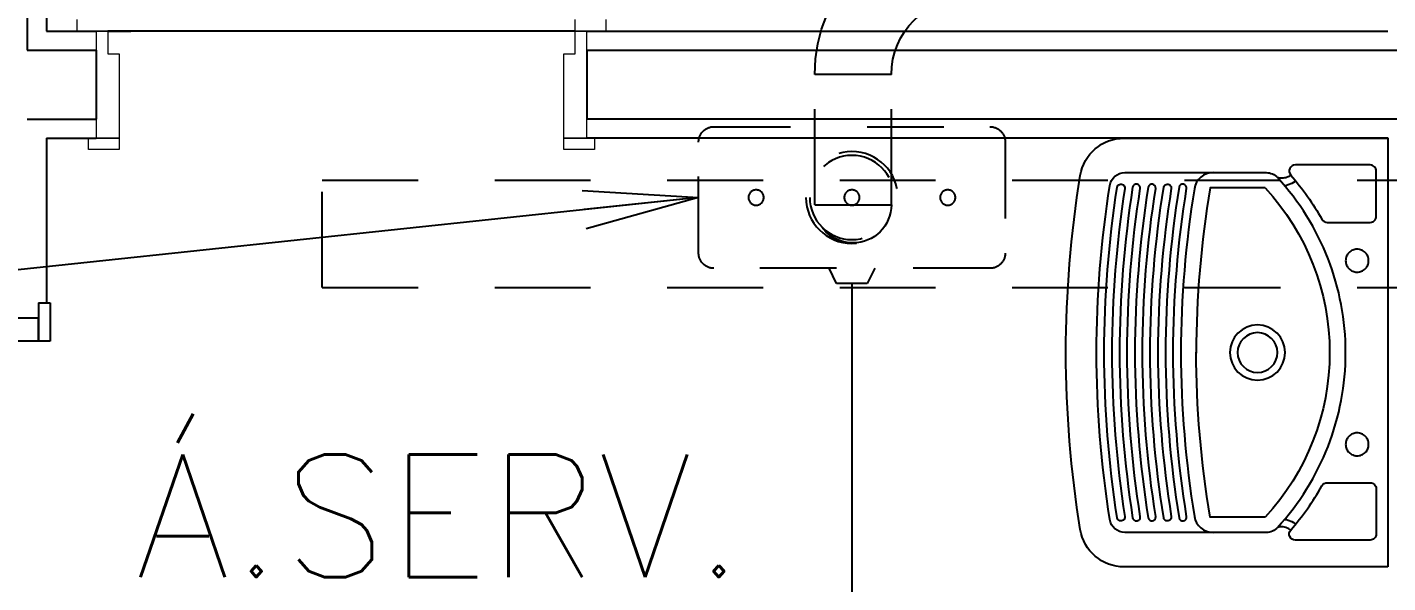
# Model space of a CAD drawing. Header units: millimetres. Extents: x 188.6 to 263.2, y 40.1 to 120.1.
# Drawn here: x 214.368 to 216.143, y 76.314 to 77.04 of the extents above; entities that cross this region are included whole.
import ezdxf

# ---------------------------------------------------------------- set-up
doc = ezdxf.new("R2010")
doc.units = ezdxf.units.MM
for name, pattern in [('CENTER2', [1.125, 0.75, -0.125, 0.125, -0.125]), ('HIDDEN2', [0.1875, 0.125, -0.0625]), ('XREF-TIPO$0$DASHED', [15, 12, -3]), ('XREF-TIPO$0$HIDDEN2', [0.1875, 0.125, -0.0625])]:
    doc.linetypes.add(name, pattern=pattern)
for name, color, linetype in [('ARQ', 8, 'Continuous'), ('ARQ-TXT', 8, 'Continuous'), ('ESTR-VIGAS', 11, 'HIDDEN2'), ('ESTRUTURA', 7, 'Continuous'), ('EXAUSTÃO-AQUECEDOR', 244, 'HIDDEN2'), ('GAS-TEXTO', 7, 'Continuous'), ('GAS-TUBO-PISO', 6, 'CENTER2'), ('HID-P-AQ', 10, 'Continuous')]:
    doc.layers.add(name, color=color, linetype=linetype)
doc.styles.add('60-100', font='romans.shx', dxfattribs={"height": 0.16})
doc.styles.add('60-75', font='romans.shx', dxfattribs={"height": 0.12})
doc.dimstyles.new('SETAS75', dxfattribs={"dimtxt": 0.16, "dimasz": 0.15, "dimexe": 0.15, "dimexo": 0, "dimgap": 0.1, "dimtad": 1, "dimzin": 10, "dimdsep": 46, "dimtxsty": '60-100', "dimblk1": 'OPEN', "dimblk2": 'OPEN', "dimsah": 1, "dimcen": 0, "dimclrd": 244, "dimclre": 244, "dimclrt": 7, "dimadec": 0, "dimazin": 0, "dimtfac": 1, "dimtix": 1, "dimtmove": 2, "dimatfit": 3, "dimldrblk": 'OPEN', "dimfxl": 0.15, "dimtolj": 1, "dimtzin": 6, "dimarcsym": 0})

# ---------------------------------------------------------------- blocks, each defined once
blk = doc.blocks.new('XREF-TIPO$0$PORTA 70')
at = {"color": 0}
for p, q in [((36.2665, 23.8835), (36.2815, 23.8835)), ((36.2665, 23.8335), (36.2665, 23.8835)), ((36.2815, 23.8335), (36.2815, 23.8835)), ((36.4015, 23.8685), (36.4165, 23.8685)), ((36.4015, 23.8685), (36.4015, 23.8185)), ((36.4165, 23.8685), (36.4165, 23.8185)), ((36.2815, 23.8485), (36.2815, 23.8335)), ((36.4015, 23.8485), (36.2815, 23.8485)), ((36.4015, 23.8185), (36.4015, 23.8485)), ((36.2815, 23.8335), (36.2665, 23.8335)), ((36.3115, 23.8335), (36.2815, 23.8335)), ((36.3115, 23.8185), (36.3115, 23.8335)), ((36.4015, 23.8185), (36.3115, 23.8185)), ((36.4165, 23.8185), (36.4015, 23.8185)), ((36.3115, 23.1485), (36.4015, 23.1485)), ((36.3115, 23.1335), (36.3115, 23.1485)), ((36.4015, 23.1485), (36.4165, 23.1485)), ((36.4015, 23.1185), (36.4015, 23.1485)), ((36.4015, 23.1485), (36.4015, 23.0985)), ((36.4165, 23.1485), (36.4165, 23.0985)), ((36.2665, 23.0835), (36.2665, 23.1335)), ((36.2815, 23.1335), (36.3115, 23.1335)), ((36.2815, 23.0835), (36.2815, 23.1335)), ((36.2815, 23.1185), (36.4015, 23.1185)), ((36.4165, 23.0985), (36.4015, 23.0985)), ((36.2815, 23.0835), (36.2665, 23.0835))]:
    blk.add_line(p, q, dxfattribs=at)
blk.add_lwpolyline([(36.2815, 23.1635), (36.2815, 23.1335), (35.5815, 23.1335), (35.5815, 23.1635)], close=True, dxfattribs=at)
at = {"color": 0, "linetype": 'XREF-TIPO$0$HIDDEN2'}
blk.add_arc((36.2815, 23.1335), 0.7, 90, 180, dxfattribs=at)
blk = doc.blocks.new('XREF-TIPO$0$A$C4A9B41A7')
for points in [[(0.56, 0.42), (0.56, 0.0761, -0.368594), (0.5111, 0.0187, -0.038701), (0.28, 0, -0.038701), (0.0489, 0.0187, -0.368594), (0, 0.0761), (0, 0.42)], [(0.0482, 0.2933, -0.050149), (0.1059, 0.3341, 0.270155), (0.11, 0.3411), (0.11, 0.397, 0.414214), (0.102, 0.405), (0.043, 0.405, 0.414214), (0.035, 0.397), (0.035, 0.2994, 0.643298)], [(0.5118, 0.2933, 0.050149), (0.4541, 0.3341, -0.270155), (0.45, 0.3411), (0.45, 0.397, -0.414214), (0.458, 0.405), (0.517, 0.405, -0.414214), (0.525, 0.397), (0.525, 0.2994, -0.643298)], [(0.28, 0.286, 1), (0.28, 0.214, 1)], [(0.28, 0.276, 1), (0.28, 0.224, 1)], [(0.4942, 0.1575, -0.038853), (0.28, 0.14, -0.038853), (0.0658, 0.1575, 1), (0.0642, 0.1476, 0.03886), (0.28, 0.13, 0.03886), (0.4958, 0.1476, 1)], [(0.4942, 0.1375, -1), (0.4958, 0.1276, -0.03886), (0.28, 0.11, -0.03886), (0.0642, 0.1276, -1), (0.0658, 0.1375, 0.038853), (0.28, 0.12, 0.038853)], [(0.28, 0.06, 0.037231), (0.4942, 0.0768, -1), (0.4958, 0.0669, -0.037237), (0.28, 0.05, -0.037237), (0.0642, 0.0669, -1), (0.0658, 0.0768, 0.037231)]]:
    blk.add_lwpolyline(points, format="xyb", close=True)
at = {"linetype": 'XREF-TIPO$0$DASHED'}
blk.add_lwpolyline([(0.45, 0.42), (0.56, 0.42)], dxfattribs=at)
for points in [[(0.16, 0.395, 1), (0.16, 0.365, 1)], [(0.4, 0.395, 1), (0.4, 0.365, 1)]]:
    blk.add_lwpolyline(points, format="xyb", close=True, dxfattribs=at)
for points in [[(0.5085, 0.2761, 0.187658), (0.28, 0.365, 0.187658), (0.0515, 0.2761)], [(0.065, 0.2601, -0.188368), (0.28, 0.3441, -0.188368), (0.495, 0.2601)], [(0.5085, 0.2761, -0.210215), (0.515, 0.2614), (0.515, 0.0769, -0.369921), (0.4981, 0.0572, -0.037507), (0.28, 0.04, -0.037507), (0.0619, 0.0572, -0.369921), (0.045, 0.0769), (0.045, 0.2614, -0.210215), (0.0515, 0.2761)], [(0.045, 0.1923, 0.368054), (0.066, 0.1676, 0.039098), (0.28, 0.15)], [(0.28, 0.15, 0.039098), (0.494, 0.1676, 0.368054), (0.515, 0.1923)], [(0.28, 0.1, -0.038297), (0.0658, 0.1172, 1), (0.0642, 0.1074, 0.038303), (0.28, 0.09, 0.038303), (0.4958, 0.1074, 1), (0.4942, 0.1172, -0.038297), (0.28, 0.1)], [(0.28, 0.08, -0.037756), (0.0658, 0.097, 1), (0.0642, 0.0871, 0.037763), (0.28, 0.07, 0.037763), (0.4958, 0.0871, 1), (0.4942, 0.097, -0.037756), (0.28, 0.08)]]:
    blk.add_lwpolyline(points, format="xyb")
for points in [[(0.0482, 0.2933), (0.0499, 0.2908), (0.0516, 0.2869), (0.052, 0.2854), (0.0523, 0.2836), (0.0524, 0.2818), (0.0523, 0.2799), (0.0515, 0.2761)], [(0.0563, 0.2993), (0.0564, 0.2991), (0.0579, 0.297), (0.0591, 0.2947), (0.0611, 0.29), (0.0611, 0.29), (0.0617, 0.2877), (0.0621, 0.2855)], [(0.4979, 0.2855), (0.4983, 0.2877), (0.4989, 0.29), (0.4989, 0.29), (0.5009, 0.2947), (0.5021, 0.297), (0.5036, 0.2991), (0.5037, 0.2993)], [(0.5118, 0.2933), (0.5101, 0.2908), (0.5084, 0.2869), (0.508, 0.2854), (0.5077, 0.2836), (0.5076, 0.2818), (0.5077, 0.2799), (0.508, 0.278), (0.5085, 0.2761)]]:
    blk.add_lwpolyline(points)
at = {"ltscale": 0.359823}
for points in [[(0.065, 0.2601), (0.065, 0.2602)], [(0.495, 0.2601), (0.495, 0.2602)]]:
    blk.add_lwpolyline(points, dxfattribs=at)
for points in [[(0.065, 0.2601), (0.065, 0.1882, 0.040426), (0.2806, 0.17)], [(0.495, 0.2601), (0.495, 0.1882, -0.040426), (0.2794, 0.17)]]:
    blk.add_lwpolyline(points, format="xyb", dxfattribs=at)
blk = doc.blocks.new('ESTR-TP-29.09.2016')
at = {"layer": 'ESTR-VIGAS'}
blk.add_line((8.8, 17.1852), (8.8, 17.3252), dxfattribs=at)
for points in [[(8.8, 17.3252), (10.32, 17.3252)], [(8.8, 17.1852), (11.2, 17.1852)]]:
    blk.add_lwpolyline(points, dxfattribs=at)
blk = doc.blocks.new('_OPEN')
at = {"color": 0, "linetype": 'ByBlock'}
for p, q in [((-1, 0.167), (0, 0)), ((0, 0), (-1, -0.167)), ((0, 0), (-1, 0))]:
    blk.add_line(p, q, dxfattribs=at)
blk = doc.blocks.new('AQKOMECO')
at = {"linetype": 'HIDDEN2', "ltscale": 0.25}
for p, q in [((-0.02, 0.205), (-0.0298, 0.185)), ((0.02, 0.205), (-0.02, 0.205)), ((0.0298, 0.185), (0.02, 0.205))]:
    blk.add_line(p, q, dxfattribs=at)
blk.add_lwpolyline([(0.2, 0.02), (0.2, 0.165, 0.414214), (0.18, 0.185), (-0.18, 0.185, 0.414214), (-0.2, 0.165), (-0.2, 0.02, 0.414214), (-0.18, 0), (0.18, 0, 0.414214)], format="xyb", close=True, dxfattribs=at)
for centre, radius in [((0, 0.0925), 0.06), ((0, 0.0925), 0.055), ((-0.125, 0.0925), 0.01), ((0, 0.0925), 0.01), ((0.125, 0.0925), 0.01)]:
    blk.add_circle(centre, radius, dxfattribs=at)
blk = doc.blocks.new('CHA4')
at = {"layer": 'EXAUSTÃO-AQUECEDOR', "linetype": 'Continuous'}
for p, q in [((-0.9083, 0.3202), (-0.8083, 0.3202)), ((0, -0.125), (0, 0.125))]:
    blk.add_line(p, q, dxfattribs=at)
at = {"layer": 'EXAUSTÃO-AQUECEDOR'}
for p, q in [((-0.9083, 0.3202), (-0.9083, 0.1503)), ((-0.8083, 0.3202), (-0.8083, 0.1503)), ((-0.8083, 0.1503), (-0.9083, 0.1503)), ((-0.7083, 0.0503), (0, 0.0503)), ((-0.7083, 0.0503), (-0.7083, -0.0497)), ((-0.7083, -0.0497), (0, -0.0497))]:
    blk.add_line(p, q, dxfattribs=at)
for centre, radius, start, end in [((-0.8583, 0.3202), 0.05, 360, 180), ((-0.7083, 0.1503), 0.2, 180, 270), ((-0.7083, 0.1503), 0.1, 180, 270)]:
    blk.add_arc(centre, radius, start, end, dxfattribs=at)
at = {"layer": 'EXAUSTÃO-AQUECEDOR', "linetype": 'Continuous'}
blk.add_arc((-0.0474, 0), 0.1337, 290.7729, 69.2271, dxfattribs=at)

msp = doc.modelspace()

# ---------------------------------------------------------------- linework, layer by layer
at = {"layer": 'ARQ'}
for p, q in [((214.3682, 78.1596), (214.3682, 77.0096)), ((214.3682, 78.1596), (214.3682, 77.0096)), ((214.3932, 78.1346), (214.3932, 77.0346)), ((214.3932, 78.1346), (214.3932, 77.0346)), ((214.3932, 77.0346), (214.4582, 77.0346)), ((214.3932, 77.0346), (214.4582, 77.0346)), ((214.5032, 77.0346), (214.4732, 77.0346)), ((214.4732, 77.0346), (214.5032, 77.0346)), ((214.5032, 77.0346), (214.4732, 77.0346)), ((214.4732, 77.0346), (214.5032, 77.0346)), ((215.0832, 77.0346), (214.5032, 77.0346)), ((215.0832, 77.0346), (214.5032, 77.0346)), ((215.0982, 77.0346), (216.1432, 77.0346)), ((215.0982, 77.0346), (216.1432, 77.0346)), ((214.3682, 77.0096), (214.4582, 77.0096)), ((214.3682, 77.0096), (214.4582, 77.0096)), ((214.4582, 77.0096), (214.4582, 76.9196)), ((214.4582, 77.0096), (214.4582, 76.9196)), ((215.0982, 77.0096), (216.1682, 77.0096)), ((215.0982, 77.0096), (215.0982, 76.9196)), ((215.0982, 77.0096), (216.1682, 77.0096)), ((215.0982, 77.0096), (215.0982, 76.9196)), ((214.3682, 76.9196), (214.4582, 76.9196)), ((214.3682, 76.9196), (214.4582, 76.9196)), ((216.1682, 76.9196), (215.0982, 76.9196)), ((216.1682, 76.9196), (215.0982, 76.9196)), ((214.3932, 76.8946), (214.3932, 76.6796)), ((214.3932, 76.8946), (214.4582, 76.8946)), ((214.3932, 76.8946), (214.3932, 76.6796)), ((214.3932, 76.8946), (214.4582, 76.8946)), ((216.1432, 76.8946), (215.0982, 76.8946)), ((216.1432, 76.8946), (215.0982, 76.8946))]:
    msp.add_line(p, q, dxfattribs=at)
at = {"layer": 'ARQ', "lineweight": 13}
for p, q in [((214.4332, 77.0346), (214.4332, 77.0496)), ((214.4332, 77.0346), (214.4332, 77.0496)), ((215.0832, 77.0346), (215.0832, 77.0496)), ((215.0832, 77.0346), (215.0832, 77.0496)), ((215.1232, 77.0496), (215.1232, 77.0346)), ((215.1232, 77.0496), (215.1232, 77.0346)), ((214.4332, 77.0346), (214.4732, 77.0346)), ((214.4332, 77.0346), (214.4732, 77.0346)), ((214.4732, 77.0346), (214.4582, 77.0346)), ((214.4582, 77.0346), (214.4582, 76.8946)), ((214.4732, 77.0346), (214.4582, 77.0346)), ((214.4582, 77.0346), (214.4582, 76.8946)), ((214.4732, 77.0346), (214.4732, 77.0046)), ((214.4732, 77.0346), (214.4732, 77.0046)), ((215.0982, 77.0346), (215.0832, 77.0346)), ((215.0832, 77.0346), (215.1232, 77.0346)), ((215.0832, 77.0046), (215.0832, 77.0346)), ((215.0982, 77.0346), (215.0832, 77.0346)), ((215.0832, 77.0346), (215.1232, 77.0346)), ((215.0832, 77.0046), (215.0832, 77.0346)), ((215.0982, 76.8946), (215.0982, 77.0346)), ((215.0982, 76.8946), (215.0982, 77.0346)), ((214.4732, 77.0046), (214.4882, 77.0046)), ((214.4732, 77.0046), (214.4882, 77.0046)), ((214.4882, 77.0046), (214.4882, 76.8946)), ((214.4882, 77.0046), (214.4882, 76.8946)), ((215.0682, 76.8946), (215.0682, 77.0046)), ((215.0682, 77.0046), (215.0832, 77.0046)), ((215.0682, 76.8946), (215.0682, 77.0046)), ((215.0682, 77.0046), (215.0832, 77.0046)), ((214.4482, 76.8796), (214.4482, 76.8946)), ((214.4882, 76.8946), (214.4482, 76.8946)), ((214.4482, 76.8796), (214.4482, 76.8946)), ((214.4882, 76.8946), (214.4482, 76.8946)), ((214.4582, 76.8946), (214.4882, 76.8946)), ((214.4582, 76.8946), (214.4882, 76.8946)), ((214.4882, 76.8946), (214.4882, 76.8796)), ((214.4882, 76.8946), (214.4882, 76.8796)), ((215.0682, 76.8946), (215.1082, 76.8946)), ((215.0682, 76.8796), (215.0682, 76.8946)), ((215.1082, 76.8946), (215.0682, 76.8946)), ((215.0682, 76.8946), (215.1082, 76.8946)), ((215.0682, 76.8796), (215.0682, 76.8946)), ((215.1082, 76.8946), (215.0682, 76.8946)), ((215.1082, 76.8946), (215.1082, 76.8796)), ((215.1082, 76.8946), (215.1082, 76.8796)), ((214.4882, 76.8796), (214.4482, 76.8796)), ((214.4882, 76.8796), (214.4482, 76.8796)), ((215.1082, 76.8796), (215.0682, 76.8796)), ((215.1082, 76.8796), (215.0682, 76.8796))]:
    msp.add_line(p, q, dxfattribs=at)
at = {"layer": 'GAS-TUBO-PISO'}
msp.add_line((215.4441, 76.7046), (215.4441, 73.8285), dxfattribs=at)

# ---------------------------------------------------------------- block references
at = {"layer": 'ARQ', "rotation": 270}
msp.add_blockref('XREF-TIPO$0$A$C4A9B41A7', (215.7232, 76.8946), dxfattribs=at)
msp.add_blockref('XREF-TIPO$0$A$C4A9B41A7', (215.7232, 76.8946), dxfattribs=at)
at = {"layer": 'ARQ'}
msp.add_blockref('XREF-TIPO$0$PORTA 70', (177.9816, 52.8111), dxfattribs=at)
msp.add_blockref('XREF-TIPO$0$PORTA 70', (177.9816, 52.8111), dxfattribs=at)
at = {"layer": 'ESTRUTURA'}
msp.add_blockref('ESTR-TP-29.09.2016', (205.9531, 59.5144), dxfattribs=at)
at = {"layer": 'EXAUSTÃO-AQUECEDOR', "linetype": 'Continuous', "xscale": -1, "rotation": 180}
msp.add_blockref('CHA4', (216.3038, 77.1279, 0), dxfattribs=at)
at = {"layer": 'HID-P-AQ', "xscale": -1, "rotation": 180}
msp.add_blockref('AQKOMECO', (215.4441, 76.9096), dxfattribs=at)

# ---------------------------------------------------------------- texts
at = {"layer": 'ARQ-TXT', "style": '60-75'}
msp.add_text('Á.SERV.', height=0.16, dxfattribs=at).set_placement((214.5093, 76.3213))

# ---------------------------------------------------------------- leaders
at = {"layer": 'GAS-TEXTO'}
msp.add_leader([(215.2441, 76.8171), (214.071, 76.6925), (211.8468, 76.6925)], dimstyle='SETAS75', dxfattribs=at)

doc.saveas('drawing.dxf')
